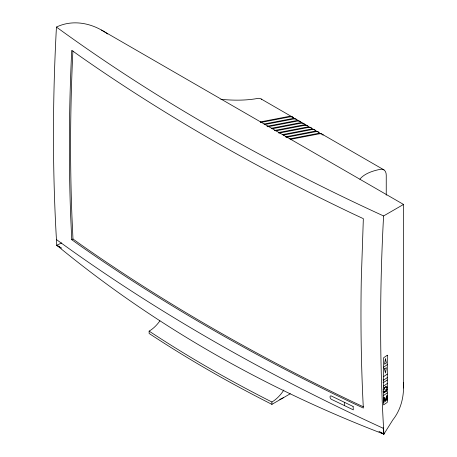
<?xml version="1.0" encoding="UTF-8"?>
<svg xmlns="http://www.w3.org/2000/svg" width="457" height="457" viewBox="0 0 457 457"><rect width="100%" height="100%" fill="white"/><g stroke="black" fill="none" stroke-linecap="round" stroke-linejoin="round"><path stroke-width="0.69" d="M72.903 51.013L72.657 55.925A2019.483 1165.956 -60 0 0 71.915 215.773L72.971 239L81.375 244.998A2019.483 1165.938 0 0 0 354.181 402.503L363.344 406.781M383.589 367.2L387.302 364.652M384.52 368.919L386.376 367.645L385.445 372.992L384.52 368.919L383.994 368.662M383.589 376.625L387.302 374.072M387.302 377.608L383.589 380.155L383.063 379.898M387.302 379.961L383.589 382.509L383.063 382.258M383.589 386.045L387.302 383.497M383.063 389.324L383.589 389.575L384.52 388.941L384.52 387.764L386.376 386.491L386.376 387.667L385.851 387.41L385.851 386.234M386.376 387.667L387.302 387.028M386.776 389.13L387.302 389.381L386.376 390.021L386.376 391.198L384.52 392.472L383.994 392.22L385.851 390.941L385.851 389.764L386.776 389.13L386.776 387.359M384.52 391.295L383.589 391.935L383.063 391.678L383.994 391.038L384.52 391.295L384.52 392.472M383.589 395.465L387.302 392.917M71.749 239.708L70.692 216.481A2019.483 1165.956 -60 0 1 71.435 56.634L71.749 50.31L80.146 56.308A2019.483 1165.938 0 0 0 352.958 213.813L363.344 218.663L361.298 279.101A2019.483 1165.956 -60 0 0 363.029 402.097L363.344 408.055L352.958 403.211A2019.483 1165.938 0 0 1 80.146 245.7L71.749 239.708L72.971 239M59.673 247.037A139.471 80.523 0 0 1 56.742 245.272L56.44 239.565A2019.483 1165.956 -60 0 1 56.44 27.072A2019.483 1165.938 0 0 0 383.589 215.95L403.531 204.445L403.531 387.97M403.205 204.627L403.531 204.445L101.46 30.042M159.927 320.843A25.963 14.99 -60 0 1 149.136 331.125L149.136 333.479A1307.7 754.993 0 0 0 271.909 404.365L290.269 393.763M61.678 248.122L56.742 245.272L61.666 242.924M260.341 121.916L288.681 116.466A12.013 6.935 -60 0 1 293.503 118.1M260.467 122.522L289.498 116.935A12.013 6.935 -60 0 1 294.314 118.569M264.015 124.036L292.354 118.586A12.013 6.935 -60 0 1 296.679 119.637M264.832 124.51L293.171 119.054A12.013 6.935 -60 0 1 297.496 120.111M266.997 126.292L296.027 120.705A12.013 6.935 -60 0 1 300.352 121.756M267.813 126.76L296.844 121.174A12.013 6.935 -60 0 1 301.169 122.23M271.361 128.28L299.701 122.824A12.013 6.935 -60 0 1 304.516 124.458M272.178 128.748L300.512 123.293A12.013 6.935 -60 0 1 305.333 124.932M274.343 130.531L303.368 124.944A12.013 6.935 -60 0 1 307.692 125.995M275.845 130.868L304.185 125.418A12.013 6.935 -60 0 1 308.509 126.469M278.701 132.519L307.041 127.063A12.013 6.935 -60 0 1 311.863 128.697M278.827 133.124L307.858 127.537A12.013 6.935 -60 0 1 312.182 128.588M282.375 134.638L310.714 129.182A12.013 6.935 -60 0 1 315.039 130.239M283.191 135.112L311.531 129.657A12.013 6.935 -60 0 1 316.347 131.29M285.357 136.889L314.387 131.302A12.013 6.935 -60 0 1 318.712 132.359M286.173 137.363L315.204 131.776A12.013 6.935 -60 0 1 319.529 132.827M289.721 138.877L318.061 133.427A12.013 6.935 -60 0 1 322.876 135.061M290.538 139.351L318.872 133.895A12.013 6.935 -60 0 1 323.196 134.946M383.994 387.507L384.52 387.764M383.994 388.684L384.52 388.941M385.851 389.764L386.376 390.021M385.851 390.941L386.376 391.198M261.238 99.032L292.434 117.043M322.625 134.478L384.017 169.918M378.956 431.299L383.891 434.15L392.883 419.812A61.307 50.059 60 0 0 403.377 382.646M383.195 427.906L383.891 434.15A139.471 80.523 0 0 1 380.835 432.453M383.589 215.95A2019.483 1165.956 -60 0 0 383.589 428.443L383.891 434.15A1694.859 1337.456 -35.3 0 1 56.742 245.272M344.304 402.24L344.481 405.61M386.245 195.19L386.245 175.254A12.013 6.935 -60 0 0 380.264 169.336A86.819 31.699 13.9 0 0 359.888 179.207M283.837 390.044A25.963 14.99 -60 0 1 271.909 402.006L271.909 404.365M56.44 27.072A61.307 50.059 60 0 1 107.646 33.989M383.589 428.443A2019.483 1165.938 0 0 1 56.44 239.565M220.862 99.329A86.819 31.699 13.9 0 0 257.485 98.455A12.013 6.935 -60 0 1 261.81 99.506M271.909 402.006A1307.7 754.993 0 0 1 149.136 331.125M283.7 397.401A11.539 6.661 0 0 1 279.73 399.372M385.445 358.859L384.52 364.206L386.376 362.932L385.445 358.859M385.668 399.658L385.474 400.538L384.434 397.282L383.709 397.784L383.709 402.417L384.171 402.097L384.171 398.15L385.228 401.372L385.662 401.069L386.725 396.465L386.725 400.343L387.193 400.024L387.193 395.391L386.542 395.836L385.668 399.658M387.302 355.226L383.589 357.78L383.589 404.891L387.302 402.337L387.302 355.226M353.13 406.484L331.057 395.876A2.279 1.342 52.7 0 0 330.023 397.024A2.279 1.342 52.7 0 0 331.239 399.247L353.307 409.849L353.13 406.484"/></g></svg>
